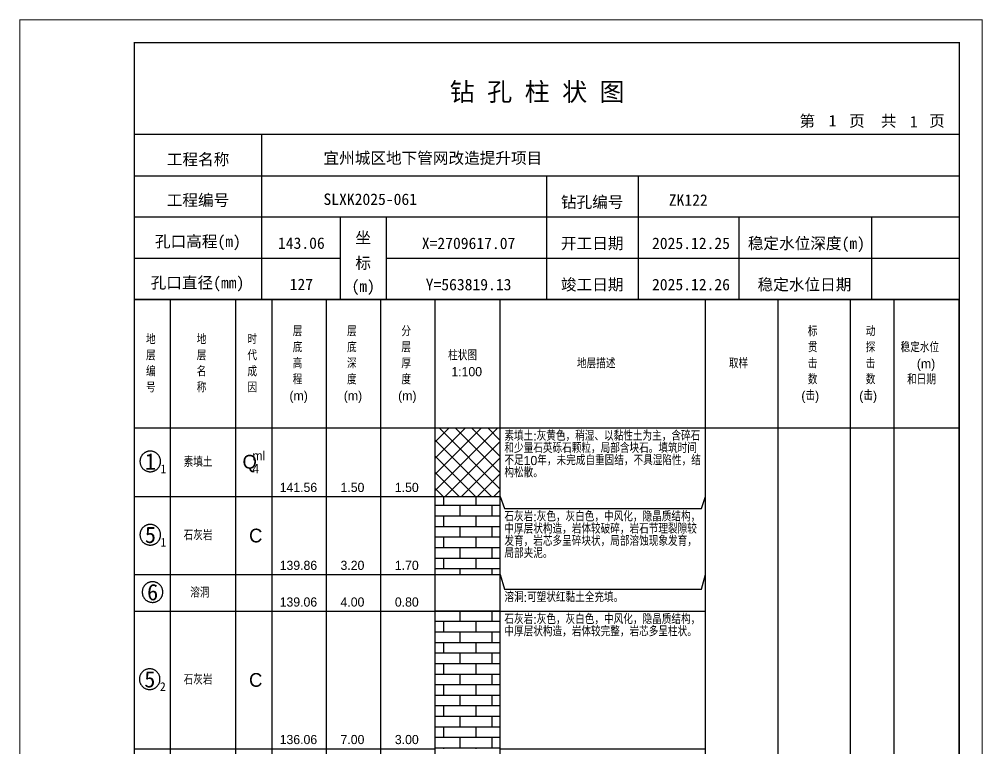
# Model space of a CAD drawing. Header units: millimetres. Extents: x 12489 to 89920, y 4630 to 4927.
# Drawn here: x 61549.3 to 61759.6, y 4767.7 to 4926.8 of the extents above; entities that cross this region are included whole.
import ezdxf
from ezdxf.enums import TextEntityAlignment as Align

# ---------------------------------------------------------------- set-up
doc = ezdxf.new("R2010")
doc.units = ezdxf.units.MM
doc.layers.add('ZZT_TC', color=7, linetype='Continuous')
doc.styles.add('成果图图块', font='', dxfattribs={"height": 2.5})
doc.styles.add('成果图模板', font='')
doc.styles.add('成果图模板标题', font='simhei.ttf')
doc.styles.add('成果图表体', font='Comfont.shx', dxfattribs={"height": 2, "bigfont": 'Hztxt12a.shx'})
doc.styles.get('成果图图块').set_extended_font_data('FangSong_GB2312')
doc.styles.get('成果图模板').set_extended_font_data('FangSong_GB2312')
doc.linetypes.add('rd', pattern='A,0.7,1,[1,rd.shx,S=5,R=180,X=0,Y=0],1', length=2.7)
pattern_1 = [(0, (0, 0), (0, 2.3), []), (90, (0, 0), (-3.5, 2.3), [2.3, -2.3])]

# ---------------------------------------------------------------- blocks, each defined once
blk = doc.blocks.new('DCBH-1-1-1450', base_point=(0.3, -0.11))
at = {"layer": 'ZZT_TC', "color": 7}
blk.add_polyline3d([(-0.19, 2.31, 0), (-0.3, 2.31, 0), (-0.41, 2.3, 0), (-0.52, 2.29, 0), (-0.63, 2.27, 0), (-0.73, 2.24, 0), (-0.84, 2.21, 0), (-0.95, 2.18, 0), (-1.05, 2.14, 0), (-1.15, 2.09, 0), (-1.25, 2.04, 0), (-1.35, 1.99, 0), (-1.44, 1.93, 0), (-1.53, 1.87, 0), (-1.62, 1.8, 0), (-1.7, 1.73, 0), (-1.78, 1.65, 0), (-1.86, 1.57, 0), (-1.93, 1.49, 0), (-2, 1.4, 0), (-2.06, 1.31, 0), (-2.12, 1.22, 0), (-2.17, 1.12, 0), (-2.22, 1.02, 0), (-2.27, 0.92, 0), (-2.31, 0.82, 0), (-2.34, 0.71, 0), (-2.37, 0.61, 0), (-2.4, 0.5, 0), (-2.41, 0.39, 0), (-2.43, 0.28, 0), (-2.44, 0.17, 0), (-2.44, 0.06, 0), (-2.44, -0.05, 0), (-2.43, -0.16, 0), (-2.41, -0.27, 0), (-2.4, -0.38, 0), (-2.37, -0.49, 0), (-2.34, -0.6, 0), (-2.31, -0.7, 0), (-2.27, -0.8, 0), (-2.22, -0.9, 0), (-2.17, -1, 0), (-2.12, -1.1, 0), (-2.06, -1.19, 0), (-2, -1.28, 0), (-1.93, -1.37, 0), (-1.86, -1.45, 0), (-1.78, -1.53, 0), (-1.7, -1.61, 0), (-1.62, -1.68, 0), (-1.53, -1.75, 0), (-1.44, -1.81, 0), (-1.35, -1.87, 0), (-1.25, -1.93, 0), (-1.15, -1.98, 0), (-1.05, -2.02, 0), (-0.95, -2.06, 0), (-0.84, -2.1, 0), (-0.73, -2.13, 0), (-0.63, -2.15, 0), (-0.52, -2.17, 0), (-0.41, -2.18, 0), (-0.3, -2.19, 0), (-0.19, -2.19, 0), (-0.08, -2.19, 0), (0.03, -2.18, 0), (0.14, -2.17, 0), (0.25, -2.15, 0), (0.36, -2.13, 0), (0.47, -2.1, 0), (0.57, -2.06, 0), (0.67, -2.02, 0), (0.77, -1.98, 0), (0.87, -1.93, 0), (0.97, -1.87, 0), (1.06, -1.81, 0), (1.15, -1.75, 0), (1.24, -1.68, 0), (1.32, -1.61, 0), (1.4, -1.53, 0), (1.48, -1.45, 0), (1.55, -1.37, 0), (1.62, -1.28, 0), (1.68, -1.19, 0), (1.74, -1.1, 0), (1.8, -1, 0), (1.85, -0.9, 0), (1.89, -0.8, 0), (1.93, -0.7, 0), (1.97, -0.6, 0), (2, -0.49, 0), (2.02, -0.38, 0), (2.04, -0.27, 0), (2.05, -0.16, 0), (2.06, -0.05, 0), (2.06, 0.06, 0), (2.06, 0.17, 0), (2.05, 0.28, 0), (2.04, 0.39, 0), (2.02, 0.5, 0), (2, 0.61, 0), (1.97, 0.71, 0), (1.93, 0.82, 0), (1.89, 0.92, 0), (1.85, 1.02, 0), (1.8, 1.12, 0), (1.74, 1.22, 0), (1.68, 1.31, 0), (1.62, 1.4, 0), (1.55, 1.49, 0), (1.48, 1.57, 0), (1.4, 1.65, 0), (1.32, 1.73, 0), (1.24, 1.8, 0), (1.15, 1.87, 0), (1.06, 1.93, 0), (0.97, 1.99, 0), (0.87, 2.04, 0), (0.77, 2.09, 0), (0.67, 2.14, 0), (0.57, 2.18, 0), (0.47, 2.21, 0), (0.36, 2.24, 0), (0.25, 2.27, 0), (0.14, 2.29, 0), (0.03, 2.3, 0), (-0.08, 2.31, 0), (-0.19, 2.31, 0)], dxfattribs=at)
at = {"style": '成果图图块'}
blk.add_text('1', height=3.57, dxfattribs=at).set_placement((-0.16, -1.74), align=Align.CENTER)
blk.add_text('1', height=1.91, dxfattribs=at).set_placement((2.03, -2.53))
blk = doc.blocks.new('DCBH-1-1-1451', base_point=(0.3, -0.11))
at = {"layer": 'ZZT_TC', "color": 7}
blk.add_polyline3d([(-0.19, 2.31, 0), (-0.3, 2.31, 0), (-0.41, 2.3, 0), (-0.52, 2.29, 0), (-0.63, 2.27, 0), (-0.73, 2.24, 0), (-0.84, 2.21, 0), (-0.95, 2.18, 0), (-1.05, 2.14, 0), (-1.15, 2.09, 0), (-1.25, 2.04, 0), (-1.35, 1.99, 0), (-1.44, 1.93, 0), (-1.53, 1.87, 0), (-1.62, 1.8, 0), (-1.7, 1.73, 0), (-1.78, 1.65, 0), (-1.86, 1.57, 0), (-1.93, 1.49, 0), (-2, 1.4, 0), (-2.06, 1.31, 0), (-2.12, 1.22, 0), (-2.17, 1.12, 0), (-2.22, 1.02, 0), (-2.27, 0.92, 0), (-2.31, 0.82, 0), (-2.34, 0.71, 0), (-2.37, 0.61, 0), (-2.4, 0.5, 0), (-2.41, 0.39, 0), (-2.43, 0.28, 0), (-2.44, 0.17, 0), (-2.44, 0.06, 0), (-2.44, -0.05, 0), (-2.43, -0.16, 0), (-2.41, -0.27, 0), (-2.4, -0.38, 0), (-2.37, -0.49, 0), (-2.34, -0.6, 0), (-2.31, -0.7, 0), (-2.27, -0.8, 0), (-2.22, -0.9, 0), (-2.17, -1, 0), (-2.12, -1.1, 0), (-2.06, -1.19, 0), (-2, -1.28, 0), (-1.93, -1.37, 0), (-1.86, -1.45, 0), (-1.78, -1.53, 0), (-1.7, -1.61, 0), (-1.62, -1.68, 0), (-1.53, -1.75, 0), (-1.44, -1.81, 0), (-1.35, -1.87, 0), (-1.25, -1.93, 0), (-1.15, -1.98, 0), (-1.05, -2.02, 0), (-0.95, -2.06, 0), (-0.84, -2.1, 0), (-0.73, -2.13, 0), (-0.63, -2.15, 0), (-0.52, -2.17, 0), (-0.41, -2.18, 0), (-0.3, -2.19, 0), (-0.19, -2.19, 0), (-0.08, -2.19, 0), (0.03, -2.18, 0), (0.14, -2.17, 0), (0.25, -2.15, 0), (0.36, -2.13, 0), (0.47, -2.1, 0), (0.57, -2.06, 0), (0.67, -2.02, 0), (0.77, -1.98, 0), (0.87, -1.93, 0), (0.97, -1.87, 0), (1.06, -1.81, 0), (1.15, -1.75, 0), (1.24, -1.68, 0), (1.32, -1.61, 0), (1.4, -1.53, 0), (1.48, -1.45, 0), (1.55, -1.37, 0), (1.62, -1.28, 0), (1.68, -1.19, 0), (1.74, -1.1, 0), (1.8, -1, 0), (1.85, -0.9, 0), (1.89, -0.8, 0), (1.93, -0.7, 0), (1.97, -0.6, 0), (2, -0.49, 0), (2.02, -0.38, 0), (2.04, -0.27, 0), (2.05, -0.16, 0), (2.06, -0.05, 0), (2.06, 0.06, 0), (2.06, 0.17, 0), (2.05, 0.28, 0), (2.04, 0.39, 0), (2.02, 0.5, 0), (2, 0.61, 0), (1.97, 0.71, 0), (1.93, 0.82, 0), (1.89, 0.92, 0), (1.85, 1.02, 0), (1.8, 1.12, 0), (1.74, 1.22, 0), (1.68, 1.31, 0), (1.62, 1.4, 0), (1.55, 1.49, 0), (1.48, 1.57, 0), (1.4, 1.65, 0), (1.32, 1.73, 0), (1.24, 1.8, 0), (1.15, 1.87, 0), (1.06, 1.93, 0), (0.97, 1.99, 0), (0.87, 2.04, 0), (0.77, 2.09, 0), (0.67, 2.14, 0), (0.57, 2.18, 0), (0.47, 2.21, 0), (0.36, 2.24, 0), (0.25, 2.27, 0), (0.14, 2.29, 0), (0.03, 2.3, 0), (-0.08, 2.31, 0), (-0.19, 2.31, 0)], dxfattribs=at)
at = {"style": '成果图图块'}
blk.add_text('5', height=3.57, dxfattribs=at).set_placement((-0.16, -1.74), align=Align.CENTER)
blk.add_text('1', height=1.91, dxfattribs=at).set_placement((2.03, -2.53))
blk = doc.blocks.new('DCBH-1-1-1452', base_point=(-0.19, -0.11))
at = {"layer": 'ZZT_TC', "color": 7}
blk.add_polyline3d([(-0.19, 2.31, 0), (-0.3, 2.31, 0), (-0.41, 2.3, 0), (-0.52, 2.29, 0), (-0.63, 2.27, 0), (-0.73, 2.24, 0), (-0.84, 2.21, 0), (-0.95, 2.18, 0), (-1.05, 2.14, 0), (-1.15, 2.09, 0), (-1.25, 2.04, 0), (-1.35, 1.99, 0), (-1.44, 1.93, 0), (-1.53, 1.87, 0), (-1.62, 1.8, 0), (-1.7, 1.73, 0), (-1.78, 1.65, 0), (-1.86, 1.57, 0), (-1.93, 1.49, 0), (-2, 1.4, 0), (-2.06, 1.31, 0), (-2.12, 1.22, 0), (-2.17, 1.12, 0), (-2.22, 1.02, 0), (-2.27, 0.92, 0), (-2.31, 0.82, 0), (-2.34, 0.71, 0), (-2.37, 0.61, 0), (-2.4, 0.5, 0), (-2.41, 0.39, 0), (-2.43, 0.28, 0), (-2.44, 0.17, 0), (-2.44, 0.06, 0), (-2.44, -0.05, 0), (-2.43, -0.16, 0), (-2.41, -0.27, 0), (-2.4, -0.38, 0), (-2.37, -0.49, 0), (-2.34, -0.6, 0), (-2.31, -0.7, 0), (-2.27, -0.8, 0), (-2.22, -0.9, 0), (-2.17, -1, 0), (-2.12, -1.1, 0), (-2.06, -1.19, 0), (-2, -1.28, 0), (-1.93, -1.37, 0), (-1.86, -1.45, 0), (-1.78, -1.53, 0), (-1.7, -1.61, 0), (-1.62, -1.68, 0), (-1.53, -1.75, 0), (-1.44, -1.81, 0), (-1.35, -1.87, 0), (-1.25, -1.93, 0), (-1.15, -1.98, 0), (-1.05, -2.02, 0), (-0.95, -2.06, 0), (-0.84, -2.1, 0), (-0.73, -2.13, 0), (-0.63, -2.15, 0), (-0.52, -2.17, 0), (-0.41, -2.18, 0), (-0.3, -2.19, 0), (-0.19, -2.19, 0), (-0.08, -2.19, 0), (0.03, -2.18, 0), (0.14, -2.17, 0), (0.25, -2.15, 0), (0.36, -2.13, 0), (0.47, -2.1, 0), (0.57, -2.06, 0), (0.67, -2.02, 0), (0.77, -1.98, 0), (0.87, -1.93, 0), (0.97, -1.87, 0), (1.06, -1.81, 0), (1.15, -1.75, 0), (1.24, -1.68, 0), (1.32, -1.61, 0), (1.4, -1.53, 0), (1.48, -1.45, 0), (1.55, -1.37, 0), (1.62, -1.28, 0), (1.68, -1.19, 0), (1.74, -1.1, 0), (1.8, -1, 0), (1.85, -0.9, 0), (1.89, -0.8, 0), (1.93, -0.7, 0), (1.97, -0.6, 0), (2, -0.49, 0), (2.02, -0.38, 0), (2.04, -0.27, 0), (2.05, -0.16, 0), (2.06, -0.05, 0), (2.06, 0.06, 0), (2.06, 0.17, 0), (2.05, 0.28, 0), (2.04, 0.39, 0), (2.02, 0.5, 0), (2, 0.61, 0), (1.97, 0.71, 0), (1.93, 0.82, 0), (1.89, 0.92, 0), (1.85, 1.02, 0), (1.8, 1.12, 0), (1.74, 1.22, 0), (1.68, 1.31, 0), (1.62, 1.4, 0), (1.55, 1.49, 0), (1.48, 1.57, 0), (1.4, 1.65, 0), (1.32, 1.73, 0), (1.24, 1.8, 0), (1.15, 1.87, 0), (1.06, 1.93, 0), (0.97, 1.99, 0), (0.87, 2.04, 0), (0.77, 2.09, 0), (0.67, 2.14, 0), (0.57, 2.18, 0), (0.47, 2.21, 0), (0.36, 2.24, 0), (0.25, 2.27, 0), (0.14, 2.29, 0), (0.03, 2.3, 0), (-0.08, 2.31, 0), (-0.19, 2.31, 0)], dxfattribs=at)
at = {"style": '成果图图块'}
blk.add_text('6', height=3.57, dxfattribs=at).set_placement((-0.16, -1.74), align=Align.CENTER)
blk = doc.blocks.new('DCBH-1-1-1453', base_point=(0.43, -0.11))
at = {"layer": 'ZZT_TC', "color": 7}
blk.add_polyline3d([(-0.19, 2.31, 0), (-0.3, 2.31, 0), (-0.41, 2.3, 0), (-0.52, 2.29, 0), (-0.63, 2.27, 0), (-0.73, 2.24, 0), (-0.84, 2.21, 0), (-0.95, 2.18, 0), (-1.05, 2.14, 0), (-1.15, 2.09, 0), (-1.25, 2.04, 0), (-1.35, 1.99, 0), (-1.44, 1.93, 0), (-1.53, 1.87, 0), (-1.62, 1.8, 0), (-1.7, 1.73, 0), (-1.78, 1.65, 0), (-1.86, 1.57, 0), (-1.93, 1.49, 0), (-2, 1.4, 0), (-2.06, 1.31, 0), (-2.12, 1.22, 0), (-2.17, 1.12, 0), (-2.22, 1.02, 0), (-2.27, 0.92, 0), (-2.31, 0.82, 0), (-2.34, 0.71, 0), (-2.37, 0.61, 0), (-2.4, 0.5, 0), (-2.41, 0.39, 0), (-2.43, 0.28, 0), (-2.44, 0.17, 0), (-2.44, 0.06, 0), (-2.44, -0.05, 0), (-2.43, -0.16, 0), (-2.41, -0.27, 0), (-2.4, -0.38, 0), (-2.37, -0.49, 0), (-2.34, -0.6, 0), (-2.31, -0.7, 0), (-2.27, -0.8, 0), (-2.22, -0.9, 0), (-2.17, -1, 0), (-2.12, -1.1, 0), (-2.06, -1.19, 0), (-2, -1.28, 0), (-1.93, -1.37, 0), (-1.86, -1.45, 0), (-1.78, -1.53, 0), (-1.7, -1.61, 0), (-1.62, -1.68, 0), (-1.53, -1.75, 0), (-1.44, -1.81, 0), (-1.35, -1.87, 0), (-1.25, -1.93, 0), (-1.15, -1.98, 0), (-1.05, -2.02, 0), (-0.95, -2.06, 0), (-0.84, -2.1, 0), (-0.73, -2.13, 0), (-0.63, -2.15, 0), (-0.52, -2.17, 0), (-0.41, -2.18, 0), (-0.3, -2.19, 0), (-0.19, -2.19, 0), (-0.08, -2.19, 0), (0.03, -2.18, 0), (0.14, -2.17, 0), (0.25, -2.15, 0), (0.36, -2.13, 0), (0.47, -2.1, 0), (0.57, -2.06, 0), (0.67, -2.02, 0), (0.77, -1.98, 0), (0.87, -1.93, 0), (0.97, -1.87, 0), (1.06, -1.81, 0), (1.15, -1.75, 0), (1.24, -1.68, 0), (1.32, -1.61, 0), (1.4, -1.53, 0), (1.48, -1.45, 0), (1.55, -1.37, 0), (1.62, -1.28, 0), (1.68, -1.19, 0), (1.74, -1.1, 0), (1.8, -1, 0), (1.85, -0.9, 0), (1.89, -0.8, 0), (1.93, -0.7, 0), (1.97, -0.6, 0), (2, -0.49, 0), (2.02, -0.38, 0), (2.04, -0.27, 0), (2.05, -0.16, 0), (2.06, -0.05, 0), (2.06, 0.06, 0), (2.06, 0.17, 0), (2.05, 0.28, 0), (2.04, 0.39, 0), (2.02, 0.5, 0), (2, 0.61, 0), (1.97, 0.71, 0), (1.93, 0.82, 0), (1.89, 0.92, 0), (1.85, 1.02, 0), (1.8, 1.12, 0), (1.74, 1.22, 0), (1.68, 1.31, 0), (1.62, 1.4, 0), (1.55, 1.49, 0), (1.48, 1.57, 0), (1.4, 1.65, 0), (1.32, 1.73, 0), (1.24, 1.8, 0), (1.15, 1.87, 0), (1.06, 1.93, 0), (0.97, 1.99, 0), (0.87, 2.04, 0), (0.77, 2.09, 0), (0.67, 2.14, 0), (0.57, 2.18, 0), (0.47, 2.21, 0), (0.36, 2.24, 0), (0.25, 2.27, 0), (0.14, 2.29, 0), (0.03, 2.3, 0), (-0.08, 2.31, 0), (-0.19, 2.31, 0)], dxfattribs=at)
at = {"style": '成果图图块'}
blk.add_text('5', height=3.57, dxfattribs=at).set_placement((-0.16, -1.74), align=Align.CENTER)
blk.add_text('2', height=1.91, dxfattribs=at).set_placement((2.03, -2.53))
blk = doc.blocks.new('钻孔柱状图路桥昇龙制图梁世成校核莫家里.dwg224', base_point=(25, 236))
for p, q in [((52.82, 236), (52.82, 272)), ((25, 263), (205, 263)), ((115, 236), (115, 263)), ((135, 236), (135, 263)), ((25, 254), (205, 254)), ((70, 236), (70, 254)), ((80, 236), (80, 254)), ((157, 236), (157, 254)), ((185.95, 236), (185.95, 254)), ((25, 245), (70, 245)), ((80, 245), (205, 245))]:
    blk.add_line(p, q)
for points, const_width in [([(0, 0), (210, 0), (210, 297), (0, 297)], 0.25), ([(25, 5), (205, 5), (205, 292), (25, 292)], 0.3)]:
    blk.add_lwpolyline(points, close=True, dxfattribs=dict(const_width=const_width))
at = {"const_width": 0.3}
for points in [[(25, 272), (205, 272)], [(25, 236), (205, 236)]]:
    blk.add_lwpolyline(points, dxfattribs=at)
for s, height, style, p in [('钻 孔 柱 状 图', 4, '成果图模板标题', (93.8, 279.31)), ('第', 2.5, '成果图模板', (170.12, 273.7)), ('页', 2.5, '成果图模板', (180.96, 273.7)), ('共', 2.5, '成果图模板', (187.88, 273.7)), ('页', 2.5, '成果图模板', (198.44, 273.7)), ('工程名称', 2.5, '成果图模板', (32.07, 265.32)), ('宜州城区地下管网改造提升项目', 2.5, '成果图模板', (66.26, 265.61)), ('工程编号', 2.5, '成果图模板', (32.05, 256.41)), ('SLXK2025-061', 2.5, '成果图模板', (66.26, 256.61)), ('钻孔编号', 2.5, '成果图模板', (118.08, 256)), ('ZK122', 2.5, '成果图模板', (141.61, 256.43)), ('孔口高程(m)', 2.5, '成果图模板', (29.48, 247.41)), ('坐', 2.5, '成果图模板', (73.21, 248.24)), ('开工日期', 2.5, '成果图模板', (118.08, 247)), ('稳定水位深度(m)', 2.5, '成果图模板', (158.86, 247)), ('标', 2.5, '成果图模板', (73.21, 242.7)), ('孔口直径(mm)', 2.5, '成果图模板', (28.54, 238.41)), ('(m) ', 2.5, '成果图模板', (72.38, 237.65)), ('竣工日期', 2.5, '成果图模板', (118.08, 238)), ('稳定水位日期', 2.5, '成果图模板', (160.99, 238))]:
    blk.add_text(s, height=height, dxfattribs=dict(style=style)).set_placement(p)
at = {"style": '成果图模板'}
for s, p in [('1', (177.35, 273.74)), ('1', (195.08, 273.53)), ('143.06', (61.43, 247.04)), ('X=2709617.07', (97.92, 247)), ('2025.12.25', (146.46, 247)), ('127', (61.43, 238.04)), ('Y=563819.13', (97.92, 238)), ('2025.12.26', (146.46, 238))]:
    blk.add_text(s, height=2.5, dxfattribs=at).set_placement(p, align=Align.CENTER)

msp = doc.modelspace()

# ---------------------------------------------------------------- hatches: boundary and pattern name
at = {"linetype": 'Continuous'}
h = msp.add_hatch(dxfattribs=at)
h.set_pattern_fill('GKSTT', scale=0.5, style=0, pattern_type=2)
h.set_pattern_definition([(45, (0, 0), (-1.76776695, 1.76776695), []), (135, (0, 0), (-1.76776695, -1.76776695), [])])
h.paths.add_polyline_path([(61640.06, 4822.71), (61654.29, 4822.71), (61654.29, 4837.71), (61640.06, 4837.71)])
h = msp.add_hatch(dxfattribs=at)
h.set_pattern_fill('GKSHY', scale=0.5, style=0, pattern_type=2)
h.set_pattern_definition(pattern_1)
h.paths.add_polyline_path([(61640.06, 4805.71), (61654.29, 4805.71), (61654.29, 4822.71), (61640.06, 4822.71)])
h = msp.add_hatch(dxfattribs=at)
h.set_pattern_fill('GKSHY', scale=0.5, style=0, pattern_type=2)
h.set_pattern_definition(pattern_1)
h.paths.add_polyline_path([(61640.06, 4767.71), (61654.29, 4767.71), (61654.29, 4797.71), (61640.06, 4797.71)])

# ---------------------------------------------------------------- linework, layer by layer
at = {"color": 0}
for p, q in [((61574.45, 4837.71), (61582.35, 4837.71)), ((61574.45, 4822.71), (61574.45, 4837.71)), ((61582.35, 4822.71), (61582.35, 4837.71)), ((61574.45, 4822.71), (61582.35, 4822.71)), ((61574.45, 4822.71), (61582.35, 4822.71)), ((61574.45, 4805.71), (61574.45, 4822.71)), ((61582.35, 4805.71), (61582.35, 4822.71)), ((61574.45, 4805.71), (61582.35, 4805.71)), ((61574.45, 4805.71), (61582.35, 4805.71)), ((61574.45, 4797.71), (61574.45, 4805.71)), ((61582.35, 4797.71), (61582.35, 4805.71)), ((61574.45, 4797.71), (61582.35, 4797.71)), ((61574.45, 4797.71), (61582.35, 4797.71)), ((61574.45, 4767.71), (61574.45, 4797.71)), ((61582.35, 4767.71), (61582.35, 4797.71)), ((61574.45, 4767.71), (61582.35, 4767.71))]:
    msp.add_line(p, q, dxfattribs=at)
for points in [[(61574.45, 4865.71), (61582.35, 4865.71)], [(61574.45, 4837.71), (61574.45, 4865.71)], [(61582.35, 4837.71), (61582.35, 4865.71)], [(61582.35, 4865.71), (61596.58, 4865.71)], [(61582.35, 4837.71), (61582.35, 4865.71)], [(61596.58, 4837.71), (61596.58, 4865.71)], [(61596.58, 4865.71), (61604.49, 4865.71)], [(61596.58, 4837.71), (61596.58, 4865.71)], [(61604.49, 4837.71), (61604.49, 4865.71)], [(61604.49, 4865.71), (61616.35, 4865.71)], [(61604.49, 4837.71), (61604.49, 4865.71)], [(61616.35, 4837.71), (61616.35, 4865.71)], [(61616.35, 4865.71), (61628.2, 4865.71)], [(61616.35, 4837.71), (61616.35, 4865.71)], [(61628.2, 4837.71), (61628.2, 4865.71)], [(61628.2, 4865.71), (61640.06, 4865.71)], [(61628.2, 4837.71), (61628.2, 4865.71)], [(61640.06, 4837.71), (61640.06, 4865.71)], [(61640.06, 4865.71), (61654.29, 4865.71)], [(61640.06, 4837.71), (61640.06, 4865.71)], [(61654.29, 4837.71), (61654.29, 4865.71)], [(61654.29, 4865.71), (61699.11, 4865.71)], [(61654.29, 4837.71), (61654.29, 4865.71)], [(61699.11, 4837.71), (61699.11, 4865.71)], [(61699.11, 4865.71), (61714.92, 4865.71)], [(61699.11, 4837.71), (61699.11, 4865.71)], [(61714.92, 4837.71), (61714.92, 4865.71)], [(61714.92, 4865.71), (61730.73, 4865.71)], [(61714.92, 4837.71), (61714.92, 4865.71)], [(61730.73, 4837.71), (61730.73, 4865.71)], [(61730.73, 4865.71), (61740.22, 4865.71)], [(61730.73, 4837.71), (61730.73, 4865.71)], [(61740.22, 4837.71), (61740.22, 4865.71)], [(61740.22, 4865.71), (61754.45, 4865.71)], [(61740.22, 4837.71), (61740.22, 4865.71)], [(61754.45, 4837.71), (61754.45, 4865.71)], [(61574.45, 4837.71), (61582.35, 4837.71)], [(61574.45, 4643.71), (61574.45, 4837.71)], [(61574.45, 4837.71), (61582.35, 4837.71)], [(61582.35, 4643.71), (61582.35, 4837.71)], [(61582.35, 4837.71), (61596.58, 4837.71)], [(61582.35, 4643.71), (61582.35, 4837.71)], [(61582.35, 4837.71), (61596.58, 4837.71)], [(61582.35, 4837.71), (61596.58, 4837.71)], [(61582.35, 4822.71), (61582.35, 4837.71)], [(61596.58, 4643.71), (61596.58, 4837.71)], [(61596.58, 4822.71), (61596.58, 4837.71)], [(61596.58, 4837.71), (61604.49, 4837.71)], [(61596.58, 4643.71), (61596.58, 4837.71)], [(61596.58, 4837.71), (61604.49, 4837.71)], [(61596.58, 4837.71), (61604.49, 4837.71)], [(61596.58, 4822.71), (61596.58, 4837.71)], [(61604.49, 4643.71), (61604.49, 4837.71)], [(61604.49, 4822.71), (61604.49, 4837.71)], [(61604.49, 4837.71), (61616.35, 4837.71)], [(61604.49, 4643.71), (61604.49, 4837.71)], [(61604.49, 4837.71), (61616.35, 4837.71)], [(61604.49, 4837.71), (61616.35, 4837.71)], [(61604.49, 4822.71), (61604.49, 4837.71)], [(61616.35, 4643.71), (61616.35, 4837.71)], [(61616.35, 4822.71), (61616.35, 4837.71)], [(61616.35, 4837.71), (61628.2, 4837.71)], [(61616.35, 4643.71), (61616.35, 4837.71)], [(61616.35, 4837.71), (61628.2, 4837.71)], [(61616.35, 4837.71), (61628.2, 4837.71)], [(61616.35, 4822.71), (61616.35, 4837.71)], [(61628.2, 4643.71), (61628.2, 4837.71)], [(61628.2, 4822.71), (61628.2, 4837.71)], [(61628.2, 4837.71), (61640.06, 4837.71)], [(61628.2, 4643.71), (61628.2, 4837.71)], [(61628.2, 4837.71), (61640.06, 4837.71)], [(61628.2, 4837.71), (61640.06, 4837.71)], [(61628.2, 4822.71), (61628.2, 4837.71)], [(61640.06, 4643.71), (61640.06, 4837.71)], [(61640.06, 4822.71), (61640.06, 4837.71)], [(61640.06, 4837.71), (61654.29, 4837.71)], [(61640.06, 4643.71), (61640.06, 4837.71)], [(61640.06, 4837.71), (61654.29, 4837.71)], [(61654.29, 4643.71), (61654.29, 4837.71)], [(61654.29, 4837.71), (61699.11, 4837.71)], [(61654.29, 4643.71), (61654.29, 4837.71)], [(61654.29, 4837.71), (61699.11, 4837.71)], [(61654.29, 4822.71), (61654.29, 4837.71)], [(61699.11, 4643.71), (61699.11, 4837.71)], [(61699.11, 4822.71), (61699.11, 4837.71)], [(61699.11, 4837.71), (61714.92, 4837.71)], [(61699.11, 4643.71), (61699.11, 4837.71)], [(61699.11, 4837.71), (61714.92, 4837.71)], [(61714.92, 4643.71), (61714.92, 4837.71)], [(61714.92, 4837.71), (61730.73, 4837.71)], [(61714.92, 4643.71), (61714.92, 4837.71)], [(61714.92, 4837.71), (61730.73, 4837.71)], [(61730.73, 4643.71), (61730.73, 4837.71)], [(61730.73, 4837.71), (61740.22, 4837.71)], [(61730.73, 4643.71), (61730.73, 4837.71)], [(61730.73, 4837.71), (61740.22, 4837.71)], [(61740.22, 4643.71), (61740.22, 4837.71)], [(61740.22, 4837.71), (61754.45, 4837.71)], [(61740.22, 4643.71), (61740.22, 4837.71)], [(61740.22, 4837.71), (61754.45, 4837.71)], [(61754.45, 4643.71), (61754.45, 4837.71)], [(61582.35, 4822.71), (61596.58, 4822.71)], [(61582.35, 4822.71), (61596.58, 4822.71)], [(61582.35, 4805.71), (61582.35, 4822.71)], [(61596.58, 4805.71), (61596.58, 4822.71)], [(61596.58, 4822.71), (61604.49, 4822.71)], [(61596.58, 4822.71), (61604.49, 4822.71)], [(61596.58, 4805.71), (61596.58, 4822.71)], [(61604.49, 4805.71), (61604.49, 4822.71)], [(61604.49, 4822.71), (61616.35, 4822.71)], [(61604.49, 4822.71), (61616.35, 4822.71)], [(61604.49, 4805.71), (61604.49, 4822.71)], [(61616.35, 4805.71), (61616.35, 4822.71)], [(61616.35, 4822.71), (61628.2, 4822.71)], [(61616.35, 4822.71), (61628.2, 4822.71)], [(61616.35, 4805.71), (61616.35, 4822.71)], [(61628.2, 4805.71), (61628.2, 4822.71)], [(61628.2, 4822.71), (61640.06, 4822.71)], [(61628.2, 4822.71), (61640.06, 4822.71)], [(61628.2, 4805.71), (61628.2, 4822.71)], [(61640.06, 4805.71), (61640.06, 4822.71)], [(61654.29, 4822.71), (61655.19, 4820.11)], [(61654.29, 4805.71), (61654.29, 4822.71)], [(61698.22, 4820.11), (61699.11, 4822.71)], [(61699.11, 4805.71), (61699.11, 4822.71)], [(61655.19, 4820.11), (61698.22, 4820.11)], [(61582.35, 4805.71), (61596.58, 4805.71)], [(61582.35, 4805.71), (61596.58, 4805.71)], [(61582.35, 4797.71), (61582.35, 4805.71)], [(61596.58, 4797.71), (61596.58, 4805.71)], [(61596.58, 4805.71), (61604.49, 4805.71)], [(61596.58, 4805.71), (61604.49, 4805.71)], [(61596.58, 4797.71), (61596.58, 4805.71)], [(61604.49, 4797.71), (61604.49, 4805.71)], [(61604.49, 4805.71), (61616.35, 4805.71)], [(61604.49, 4805.71), (61616.35, 4805.71)], [(61604.49, 4797.71), (61604.49, 4805.71)], [(61616.35, 4797.71), (61616.35, 4805.71)], [(61616.35, 4805.71), (61628.2, 4805.71)], [(61616.35, 4805.71), (61628.2, 4805.71)], [(61616.35, 4797.71), (61616.35, 4805.71)], [(61628.2, 4797.71), (61628.2, 4805.71)], [(61628.2, 4805.71), (61640.06, 4805.71)], [(61628.2, 4805.71), (61640.06, 4805.71)], [(61628.2, 4797.71), (61628.2, 4805.71)], [(61640.06, 4797.71), (61640.06, 4805.71)], [(61654.29, 4805.71), (61655.19, 4802.51)], [(61654.29, 4797.71), (61654.29, 4805.71)], [(61698.22, 4802.51), (61699.11, 4805.71)], [(61699.11, 4797.71), (61699.11, 4805.71)], [(61655.19, 4802.51), (61698.22, 4802.51)], [(61582.35, 4797.71), (61596.58, 4797.71)], [(61582.35, 4797.71), (61596.58, 4797.71)], [(61582.35, 4767.71), (61582.35, 4797.71)], [(61596.58, 4767.71), (61596.58, 4797.71)], [(61596.58, 4797.71), (61604.49, 4797.71)], [(61596.58, 4797.71), (61604.49, 4797.71)], [(61596.58, 4767.71), (61596.58, 4797.71)], [(61604.49, 4767.71), (61604.49, 4797.71)], [(61604.49, 4797.71), (61616.35, 4797.71)], [(61604.49, 4797.71), (61616.35, 4797.71)], [(61604.49, 4767.71), (61604.49, 4797.71)], [(61616.35, 4767.71), (61616.35, 4797.71)], [(61616.35, 4797.71), (61628.2, 4797.71)], [(61616.35, 4797.71), (61628.2, 4797.71)], [(61616.35, 4767.71), (61616.35, 4797.71)], [(61628.2, 4767.71), (61628.2, 4797.71)], [(61628.2, 4797.71), (61640.06, 4797.71)], [(61628.2, 4797.71), (61640.06, 4797.71)], [(61628.2, 4767.71), (61628.2, 4797.71)], [(61640.06, 4767.71), (61640.06, 4797.71)], [(61654.29, 4797.71), (61655.19, 4797.71)], [(61654.29, 4767.71), (61654.29, 4797.71)], [(61655.19, 4797.71), (61698.22, 4797.71)], [(61698.22, 4797.71), (61699.11, 4797.71)], [(61699.11, 4767.71), (61699.11, 4797.71)], [(61582.35, 4767.71), (61596.58, 4767.71)], [(61596.58, 4767.71), (61604.49, 4767.71)], [(61604.49, 4767.71), (61616.35, 4767.71)], [(61616.35, 4767.71), (61628.2, 4767.71)], [(61628.2, 4767.71), (61640.06, 4767.71)], [(61654.29, 4767.71), (61699.11, 4767.71)]]:
    msp.add_lwpolyline(points, dxfattribs=at)
at = {"color": 7, "flags": 128}
for points in [[(61640.06, 4822.71), (61654.29, 4822.71)], [(61640.06, 4805.71), (61654.29, 4805.71)], [(61640.06, 4797.71), (61654.29, 4797.71)]]:
    msp.add_lwpolyline(points, dxfattribs=at)
at = {"color": 7, "linetype": 'rd', "flags": 128}
for points in [[(61640.06, 4805.71), (61654.29, 4805.71)], [(61654.29, 4797.71), (61640.06, 4797.71)]]:
    msp.add_lwpolyline(points, dxfattribs=at)

# ---------------------------------------------------------------- block references
for name, p in [('钻孔柱状图路桥昇龙制图梁世成校核莫家里.dwg224', (61574.45, 4865.71)), ('DCBH-1-1-1450', (61578.4, 4830.21)), ('DCBH-1-1-1451', (61578.4, 4814.21)), ('DCBH-1-1-1452', (61578.4, 4801.71)), ('DCBH-1-1-1453', (61578.4, 4782.71))]:
    msp.add_blockref(name, p)

# ---------------------------------------------------------------- texts
at = {"color": 0, "style": '成果图表体'}
for s, height, p in [('层', 2, (61609, 4857.71)), ('层', 2, (61620.85, 4857.71)), ('分', 2, (61632.71, 4857.71)), ('标', 2, (61721.41, 4857.71)), ('动', 2, (61734.05, 4857.71)), ('地', 2, (61576.98, 4855.96)), ('地', 2, (61588.05, 4855.96)), ('时', 2, (61599.11, 4855.96)), ('底', 2, (61609, 4854.21)), ('底', 2, (61620.85, 4854.21)), ('层', 2, (61632.71, 4854.21)), ('贯', 2, (61721.41, 4854.21)), ('探', 2, (61734.05, 4854.21)), ('稳定水位', 2, (61741.65, 4854.21)), ('层', 2, (61576.98, 4852.46)), ('层', 2, (61588.05, 4852.46)), ('代', 2, (61599.11, 4852.46)), ('高', 2, (61609, 4850.71)), ('深', 2, (61620.85, 4850.71)), ('厚', 2, (61632.71, 4850.71)), ('柱状图', 2, (61642.91, 4852.46)), ('地层描述', 2, (61671.02, 4850.71)), ('取样', 2, (61704.18, 4850.71)), ('击', 2, (61721.41, 4850.71)), ('击', 2, (61734.05, 4850.71)), ('(m)', 2, (61745.2, 4850.71)), ('编', 2, (61576.98, 4848.96)), ('名', 2, (61588.05, 4848.96)), ('成', 2, (61599.11, 4848.96)), ('1:100', 2, (61643.62, 4848.96)), ('程', 2, (61609, 4847.21)), ('度', 2, (61620.85, 4847.21)), ('度', 2, (61632.71, 4847.21)), ('数', 2, (61721.41, 4847.21)), ('数', 2, (61734.05, 4847.21)), ('和日期', 2, (61743.07, 4847.21)), ('号', 2, (61576.98, 4845.46)), ('称', 2, (61588.05, 4845.46)), ('因', 2, (61599.11, 4845.46)), ('(m)', 2, (61608.28, 4843.71)), ('(m)', 2, (61620.14, 4843.71)), ('(m)', 2, (61632, 4843.71)), ('(击)', 2, (61719.99, 4843.71)), ('(击)', 2, (61732.63, 4843.71)), ('Q', 3, (61598.05, 4828.81)), ('ml', 2, (61600.18, 4830.61)), ('素填土', 2, (61585.2, 4829.21)), ('4', 2, (61600.18, 4827.81)), ('141.56', 2, (61606.15, 4823.71)), ('1.50', 2, (61619.43, 4823.71)), ('1.50', 2, (61631.29, 4823.71)), ('石灰岩', 2, (61585.2, 4813.21)), ('C', 3, (61599.47, 4812.71)), ('139.86', 2, (61606.15, 4806.71)), ('3.20', 2, (61619.43, 4806.71)), ('1.70', 2, (61631.29, 4806.71)), ('溶洞', 2, (61586.63, 4800.71)), ('139.06', 2, (61606.15, 4798.71)), ('4.00', 2, (61619.43, 4798.71)), ('0.80', 2, (61631.29, 4798.71)), ('石灰岩', 2, (61585.2, 4781.71)), ('C', 3, (61599.47, 4781.21)), ('136.06', 2, (61606.15, 4768.71)), ('7.00', 2, (61619.43, 4768.71)), ('3.00', 2, (61631.29, 4768.71))]:
    msp.add_text(s, height=height, dxfattribs=at).set_placement(p)
at = {"color": 0, "char_height": 2, "width": 43.0292, "attachment_point": 1, "line_spacing_factor": 0.8, "style": '成果图表体'}
for s, insert in [('素填土:灰黄色，稍湿、以黏性土为主，含碎石和少量石英砾石颗粒，局部含块石。填筑时间不足10年，未完成自重固结，不具湿陷性，结构松散。', (61655.19, 4836.91)), ('石灰岩:灰色，灰白色，中风化，隐晶质结构，中厚层状构造，岩体较破碎，岩石节理裂隙较发育，岩芯多呈碎块状，局部溶蚀现象发育，局部夹泥。', (61655.19, 4819.31)), ('溶洞:可塑状红黏土全充填。', (61655.19, 4801.71)), ('石灰岩:灰色，灰白色，中风化，隐晶质结构，中厚层状构造，岩体较完整，岩芯多呈柱状。', (61655.19, 4796.91))]:
    msp.add_mtext(s, dxfattribs=dict(at, insert=insert))

doc.saveas('drawing.dxf')
